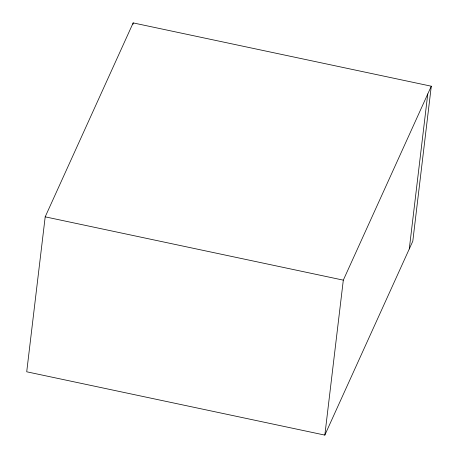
<?xml version="1.0" encoding="UTF-8"?>
<svg xmlns="http://www.w3.org/2000/svg" width="458" height="458" viewBox="0 0 458 458"><rect width="100%" height="100%" fill="white"/><g stroke="black" fill="none" stroke-linecap="round" stroke-linejoin="round"><path stroke-width="0.69" d="M45.193 216.84L26.713 371.793L324.837 435.1L412.807 241.16L431.287 86.207L133.163 22.9L45.193 216.84L343.311 280.147L431.287 86.207M132.997 24.314L133.163 22.9M324.837 435.1L343.311 280.147M409.286 248.917L427.766 93.964"/></g></svg>
